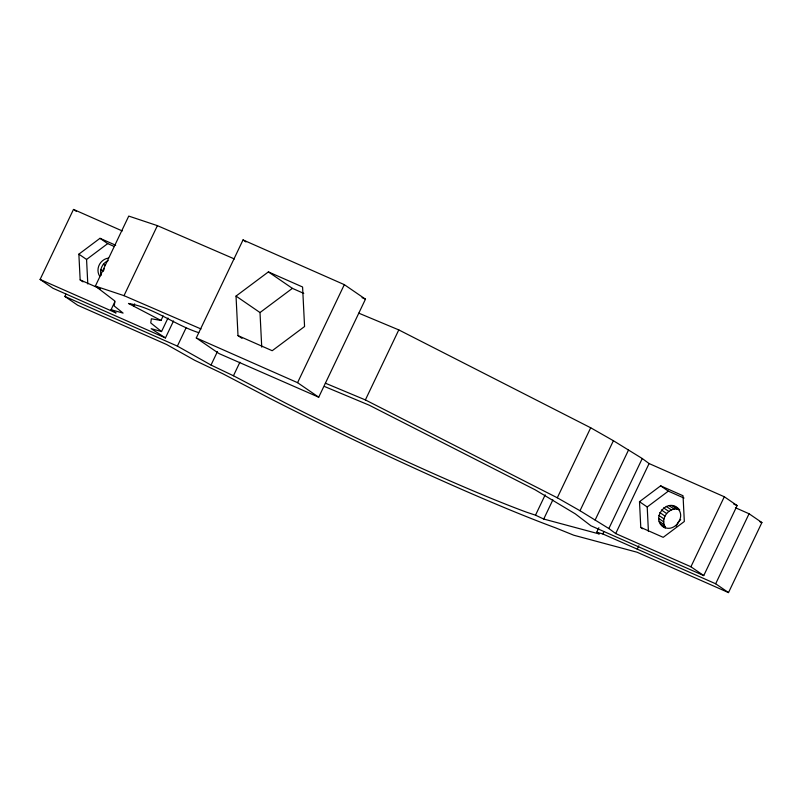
<?xml version="1.0" encoding="UTF-8"?>
<svg xmlns="http://www.w3.org/2000/svg" width="802" height="802" viewBox="0 0 802 802"><rect width="100%" height="100%" fill="white"/><g stroke="black" fill="none" stroke-linecap="round" stroke-linejoin="round"><path stroke-width="1.2" d="M108.16 260.63C102.576 262.986 99.258 269.632 101.072 275.477M665.319 528.017C648.798 520.648 666.893 495.937 679.043 509.26M660.377 523.806L665.51 527.335C659.444 518.523 669.86 505.481 679.755 509.902M103.669 270.454L104.31 268.55M676.226 526.172L678.502 521.691L680.687 519.586M173.523 320.98L165.443 337.923L52.932 288.249L40.1 279.437L73.493 209.412L122.265 230.946M735.424 507.736L749.068 513.751L761.9 522.563L728.507 592.588L637.109 552.237L573.781 535.225L555.405 527.786A267.196 18.175 25.5 0 1 270.785 398.865L222.695 373.682L194.575 360.238L166.656 344.529L77.694 305.241L64.862 296.429L65.934 294.174M114.836 301.823L111.067 309.732L123.087 313.091L114.185 305.963L114.907 301.051L95.358 286.103L128.751 216.089L157.392 225.643L234.425 258.956M95.358 286.103L123.999 295.657L157.392 225.643M133.593 306.133L134.666 303.868M167.999 318.013L161.533 331.567L150.746 322.935L151.367 318.775L160.981 320.469L163.137 315.958M598.873 527.726L596.718 532.247L599.315 533.982L543.726 519.044L535.505 515.175L526.453 512.157A226.415 15.398 25.5 0 1 285.271 402.915L233.442 375.767L211.016 365.05L177.372 346.113L185.994 328.038M196.279 337.953L243.036 239.928L344.319 284.65L365.471 299.166L318.715 397.201L219.026 353.572L196.279 337.953L297.562 382.674L318.715 397.201M211.016 365.05L217.472 351.497M233.442 375.767L239.908 362.213M297.562 382.674L344.319 284.65M325.401 383.196L365.381 399.927L398.784 329.903L590.693 427.777L613.4 440.719L642.252 458.523L649.089 463.546L724.306 496.759L737.138 505.571L703.745 575.585L590.884 525.761L575.305 513.871L535.255 489.862L369.231 405.2L324.539 386.504M535.505 515.175L545.2 494.844M543.726 519.044L552.879 499.846M703.745 575.585L690.913 566.773L615.695 533.571L608.858 528.538L580.006 510.734L557.3 497.791L590.693 427.777M580.006 510.734L613.4 440.719M595.124 520.067L628.517 450.042M596.718 532.247L602.813 533.942L603.886 531.686M608.858 528.538L642.252 458.523M615.695 533.571L649.089 463.546M637.239 549.149L638.853 545.761M690.913 566.773L724.306 496.759M728.507 592.588L715.665 583.776L749.068 513.751M83.047 281.893L80.16 279.908L78.867 254.164L99.989 238.314L115.689 245.242M87.799 283.968L86.566 259.457L107.699 243.607L114.415 246.575M639.495 501.691L660.627 485.842L683.043 495.746L684.327 521.49L663.204 537.33L640.788 527.435L639.495 501.691L647.204 506.984L648.427 531.495M647.204 506.984L668.327 491.135L684.016 498.062M236.029 296.088L268.399 271.898L302.585 286.996L304.57 326.524L272.199 350.715L238.004 335.617L236.029 296.088L260.008 312.549L261.733 347.136M260.008 312.549L292.379 288.359L303.768 293.392M161.533 331.567L151.157 328.67L165.443 337.923M198.766 332.67C174.455 324.92 154.044 307.737 128.46 303.447L160.981 320.469M358.795 313.171L398.784 329.903M123.999 295.657L201.031 328.98M362.033 297.662L365.471 299.166M733.72 504.057L737.138 505.571M759.614 521.561L761.9 522.563M80.16 279.908L100.33 288.82M40.1 279.437L116.089 312.98L111.067 309.732M64.862 296.429L177.372 346.113M602.813 533.942L715.665 583.776M365.381 399.927L557.3 497.791M662.241 525.901C672.968 534.864 687.595 516.668 676.988 507.856M660.627 485.842L668.327 491.135M674.622 506.373L677.7 508.488M671.916 505.611L677.048 509.14M669.048 505.621L674.181 509.14M666.221 506.393L671.354 509.912M663.625 507.877L668.758 511.405M661.439 509.982L666.572 513.501M659.815 512.548L664.938 516.077M658.853 515.415L663.976 518.934M658.622 518.383L663.755 521.901M659.144 521.24L664.277 524.769M243.036 239.928L246.003 241.963M268.399 271.898L292.379 288.359M640.788 527.435L642.713 528.759M74.486 210.094L76.461 211.447M99.989 238.314L107.699 243.607M238.004 335.617L242.004 338.364M103.378 264.209L105.092 265.392M78.867 254.164L86.566 259.457M100.781 269.652L103.348 271.417M99.739 276.279A11.659 10.687 -55.5 0 1 108.42 258.094"/></g></svg>
